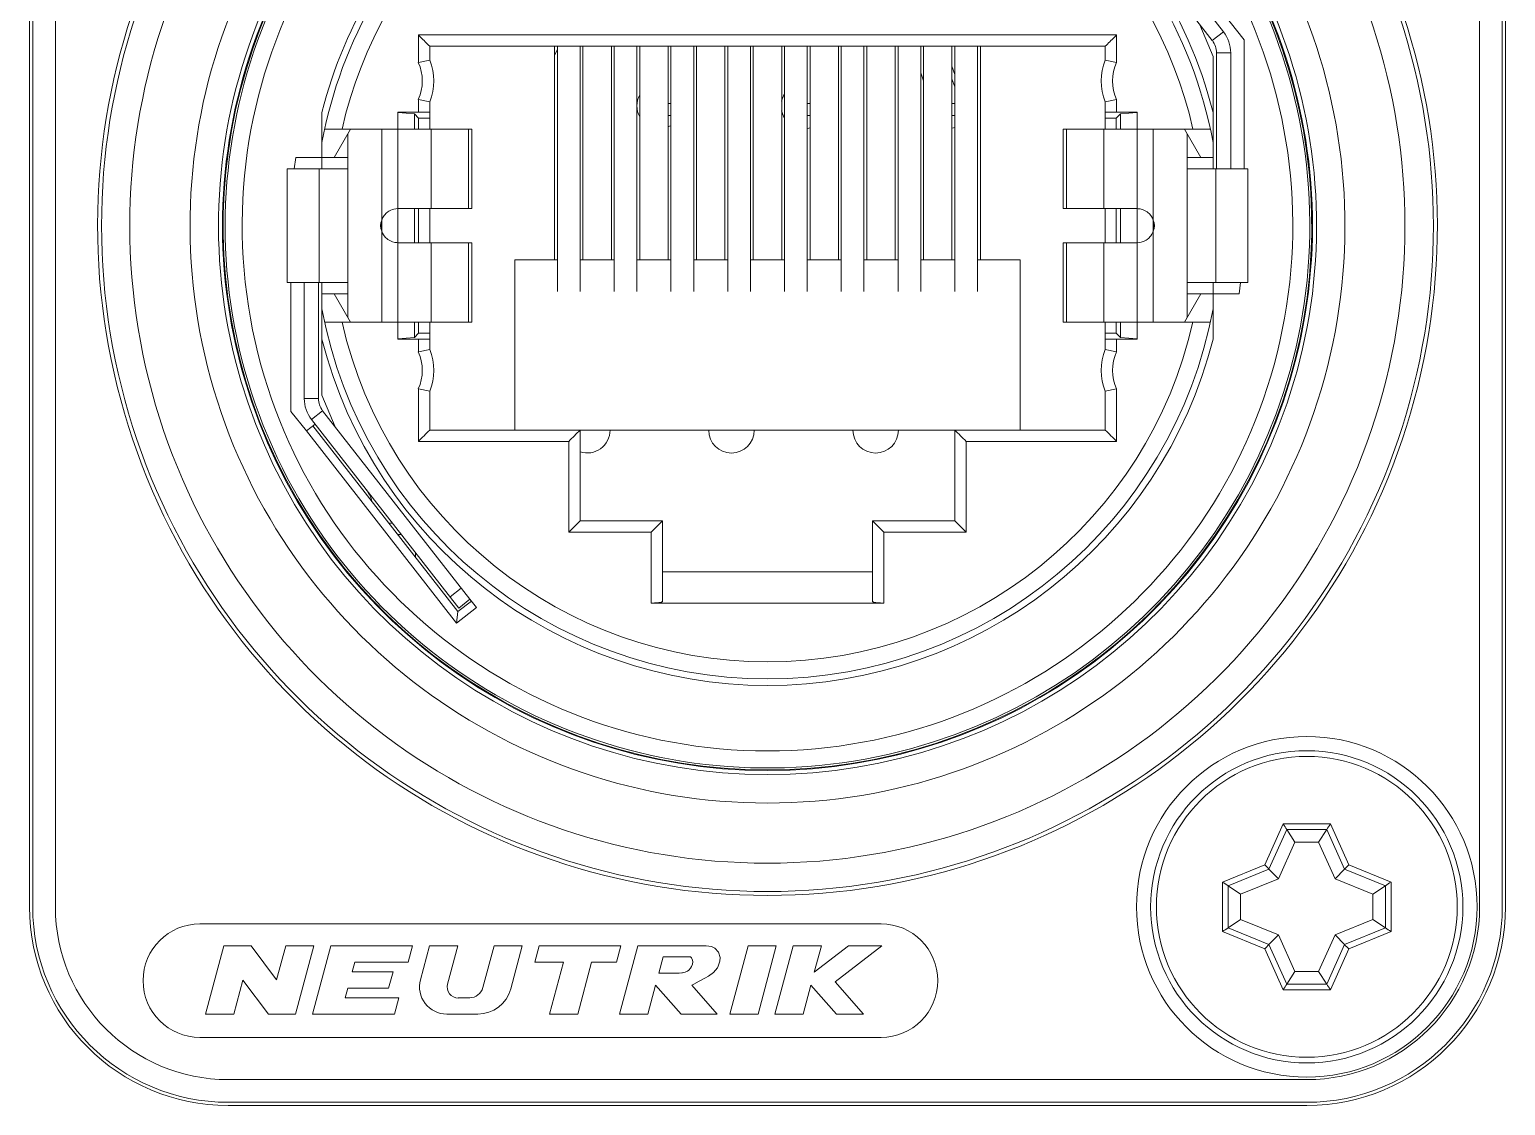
# Model space of a CAD drawing. Header units: millimetres. Extents: x -71336 to -35435, y -26189 to 22712.
# Drawn here: x -57807.62 to -57781.62, y -2221.77 to -2202.82 of the extents above; entities that cross this region are included whole.
import ezdxf

# ---------------------------------------------------------------- set-up
doc = ezdxf.new("R2010")
doc.units = ezdxf.units.MM
doc.layers.add('SC - Equipment', color=7, linetype='Continuous', lineweight=13)

# ---------------------------------------------------------------- blocks, each defined once
blk = doc.blocks.new('RJ45')
at = {"layer": 'SC - Equipment'}
for p, q in [((-13, 27.5), (-13, 3.5)), ((-12.944, 27.5), (-12.944, 3.5)), ((-12.544, 27.5), (-12.544, 3.5)), ((12.544, 27.5), (12.544, 3.5)), ((12.944, 3.5), (12.944, 27.5)), ((13, 3.5), (13, 27.5)), ((5.565, 22.386), (8.395, 18.772)), ((8.033, 18.914), (5.438, 22.236)), ((5.241, 22.082), (7.836, 18.76)), ((7.85, 18.483), (7.616, 19.039)), ((-6.15, 18.377), (-6.15, 18.86)), ((-6.15, 18.86), (6.15, 18.86)), ((-6.15, 18.86), (-6.13, 18.84)), ((-6.13, 18.84), (-6.11, 18.82)), ((-6.11, 18.82), (-6.09, 18.8)), ((-6.09, 18.8), (-6.07, 18.78)), ((-6.07, 18.78), (-6.05, 18.76)), ((-6.05, 18.76), (-6.03, 18.74)), ((-6.03, 18.74), (-6.01, 18.72)), ((6.03, 18.74), (6.01, 18.72)), ((6.05, 18.76), (6.03, 18.74)), ((6.07, 18.78), (6.05, 18.76)), ((6.09, 18.8), (6.07, 18.78)), ((6.11, 18.82), (6.09, 18.8)), ((6.13, 18.84), (6.11, 18.82)), ((6.15, 18.86), (6.13, 18.84)), ((6.15, 18.86), (6.15, 18.377)), ((8.033, 18.914), (7.836, 18.76)), ((8.395, 18.772), (8.395, 16.5)), ((-6.01, 18.72), (-5.99, 18.7)), ((-5.99, 18.7), (-5.97, 18.68)), ((-5.97, 18.68), (-5.95, 18.66)), ((-5.95, 18.417), (-5.95, 18.66)), ((-5.95, 18.66), (5.95, 18.66)), ((-3.75, 18.66), (-3.75, 14.9)), ((-3.7, 18.604), (-3.75, 18.504)), ((-3.7, 14.338), (-3.7, 18.66)), ((-3.3, 14.338), (-3.3, 18.66)), ((-3.25, 18.66), (-3.25, 14.9)), ((-2.75, 18.66), (-2.75, 14.9)), ((-2.7, 14.338), (-2.7, 18.66)), ((-2.3, 14.338), (-2.3, 18.66)), ((-2.25, 18.66), (-2.25, 14.9)), ((-1.75, 18.66), (-1.75, 14.9)), ((-1.7, 14.338), (-1.7, 18.66)), ((-1.3, 14.338), (-1.3, 18.66)), ((-1.25, 18.66), (-1.25, 14.9)), ((-0.75, 18.66), (-0.75, 14.9)), ((-0.7, 14.338), (-0.7, 18.66)), ((-0.3, 14.338), (-0.3, 18.66)), ((-0.25, 18.66), (-0.25, 14.9)), ((0.25, 18.66), (0.25, 14.9)), ((0.3, 14.338), (0.3, 18.66)), ((0.7, 14.338), (0.7, 18.66)), ((0.75, 18.66), (0.75, 14.9)), ((1.25, 18.66), (1.25, 14.9)), ((1.3, 14.338), (1.3, 18.66)), ((1.7, 14.338), (1.7, 18.66)), ((1.75, 18.66), (1.75, 14.9)), ((2.25, 18.66), (2.25, 14.9)), ((2.3, 14.338), (2.3, 18.66)), ((2.7, 14.338), (2.7, 18.66)), ((2.75, 18.66), (2.75, 14.9)), ((3.25, 18.66), (3.25, 14.9)), ((3.3, 14.338), (3.3, 18.66)), ((3.7, 14.338), (3.7, 18.66)), ((3.75, 18.66), (3.75, 14.9)), ((5.97, 18.68), (5.95, 18.66)), ((5.95, 18.66), (5.95, 18.417)), ((5.99, 18.7), (5.97, 18.68)), ((6.01, 18.72), (5.99, 18.7)), ((7.85, 16.5), (7.85, 18.483)), ((8.16, 18.545), (7.91, 18.545)), ((7.91, 18.545), (7.91, 16.5)), ((7.91, 18.545), (7.91, 18.545)), ((8.16, 16.5), (8.16, 18.545)), ((8.16, 18.545), (8.16, 18.545)), ((-6.15, 18.377), (-5.95, 18.417)), ((3.25, 18.308), (3.3, 18.165)), ((5.95, 18.417), (6.15, 18.377)), ((5.95, 18.417), (5.95, 18.417)), ((6.15, 18.377), (6.15, 18.377)), ((2.75, 18.049), (2.7, 18.193)), ((3.25, 18.089), (3.3, 17.946)), ((-6.15, 17.5), (-6.15, 17.723)), ((-6.15, 17.723), (-6.15, 17.723)), ((-6.15, 17.723), (-5.95, 17.682)), ((-5.95, 17.2), (-5.95, 17.682)), ((-5.95, 17.682), (-5.95, 17.682)), ((-2.251, 17.802), (-2.251, 17.802)), ((0.299, 17.819), (0.299, 17.819)), ((5.95, 17.682), (6.15, 17.723)), ((5.95, 17.2), (5.95, 17.682)), ((6.15, 17.723), (6.15, 17.5)), ((-7.85, 16.5), (-7.85, 17.497)), ((-6.15, 17.5), (-6.51, 17.5)), ((-6.51, 17.5), (-6.51, 17.2)), ((-6.22, 17.47), (-6.51, 17.494)), ((-6.145, 17.395), (-6.22, 17.47)), ((-6.22, 17.47), (-6.22, 17.2)), ((-6.13, 17.5), (-6.15, 17.5)), ((-6.111, 17.5), (-6.13, 17.5)), ((-6.091, 17.5), (-6.111, 17.5)), ((-6.074, 17.5), (-6.091, 17.5)), ((-6.053, 17.499), (-6.074, 17.5)), ((-6.039, 17.499), (-6.053, 17.499)), ((-6.019, 17.499), (-6.039, 17.499)), ((-6.009, 17.499), (-6.019, 17.499)), ((-5.995, 17.499), (-6.009, 17.499)), ((-5.984, 17.498), (-5.995, 17.499)), ((-5.974, 17.498), (-5.984, 17.498)), ((-5.965, 17.498), (-5.974, 17.498)), ((-5.959, 17.497), (-5.965, 17.498)), ((-5.954, 17.497), (-5.959, 17.497)), ((-5.951, 17.497), (-5.954, 17.497)), ((-5.95, 17.497), (-5.951, 17.497)), ((-5.95, 17.496), (-5.95, 17.497)), ((-1.75, 17.655), (-1.7, 17.655)), ((-1.7, 17.44), (-1.75, 17.44)), ((0.249, 17.526), (0.249, 17.526)), ((0.7, 17.655), (0.75, 17.655)), ((0.75, 17.44), (0.7, 17.44)), ((3.25, 17.655), (3.3, 17.655)), ((3.3, 17.44), (3.25, 17.44)), ((5.95, 17.496), (5.95, 17.497)), ((5.95, 17.497), (5.951, 17.497)), ((5.951, 17.497), (5.954, 17.497)), ((5.954, 17.497), (5.959, 17.497)), ((5.959, 17.497), (5.965, 17.498)), ((5.965, 17.498), (5.974, 17.498)), ((5.974, 17.498), (5.984, 17.498)), ((5.984, 17.498), (5.995, 17.499)), ((5.995, 17.499), (6.008, 17.499)), ((6.008, 17.499), (6.029, 17.499)), ((6.029, 17.499), (6.039, 17.499)), ((6.039, 17.499), (6.059, 17.5)), ((6.059, 17.5), (6.073, 17.5)), ((6.073, 17.5), (6.093, 17.5)), ((6.093, 17.5), (6.111, 17.5)), ((6.111, 17.5), (6.131, 17.5)), ((6.131, 17.5), (6.15, 17.5)), ((6.22, 17.47), (6.145, 17.395)), ((6.15, 17.5), (6.51, 17.5)), ((6.51, 17.494), (6.22, 17.47)), ((6.22, 17.2), (6.22, 17.47)), ((6.51, 17.5), (6.51, 17.2)), ((7.85, 17.497), (7.85, 17.497)), ((-7.802, 17.2), (-5.21, 17.2)), ((-7.345, 17.2), (-7.634, 16.7)), ((-6.795, 17.2), (-6.795, 13.8)), ((-6.51, 17.2), (-6.51, 15.8)), ((-6.145, 17.2), (-6.145, 17.395)), ((-5.95, 17.395), (-6.145, 17.395)), ((-5.924, 17.2), (-5.924, 15.8)), ((-5.266, 17.2), (-5.266, 15.8)), ((-5.21, 17.2), (-5.21, 15.8)), ((-1.75, 17.239), (-1.75, 17.239)), ((0.7, 17.215), (0.7, 17.215)), ((3.25, 17.216), (3.25, 17.216)), ((7.802, 17.2), (5.21, 17.2)), ((5.21, 17.2), (5.21, 15.8)), ((5.266, 15.8), (5.266, 17.2)), ((5.924, 15.8), (5.924, 17.2)), ((6.145, 17.395), (5.95, 17.395)), ((6.145, 17.2), (6.145, 17.395)), ((6.51, 15.8), (6.51, 17.2)), ((6.795, 13.8), (6.795, 17.2)), ((7.634, 16.7), (7.345, 17.2)), ((7.494, 17.2), (7.494, 17.2)), ((-7.395, 17.113), (-7.395, 13.887)), ((7.395, 17.113), (7.395, 13.887)), ((7.85, 16.963), (7.849, 16.963)), ((-8.335, 16.5), (-8.309, 16.7)), ((-8.309, 16.7), (-7.395, 16.7)), ((7.395, 16.7), (7.85, 16.7)), ((-8.46, 14.5), (-8.46, 16.5)), ((-8.46, 16.5), (-7.403, 16.5)), ((-7.898, 16.5), (-7.898, 14.5)), ((7.403, 16.5), (8.46, 16.5)), ((7.898, 14.5), (7.898, 16.5)), ((8.46, 16.5), (8.46, 14.5)), ((-6.789, 15.613), (-6.795, 15.596)), ((-6.773, 15.647), (-6.789, 15.613)), ((-6.752, 15.678), (-6.773, 15.647)), ((-6.741, 15.693), (-6.752, 15.678)), ((-6.715, 15.72), (-6.741, 15.693)), ((-6.686, 15.744), (-6.715, 15.72)), ((-6.67, 15.754), (-6.686, 15.744)), ((-6.637, 15.772), (-6.67, 15.754)), ((-6.603, 15.785), (-6.637, 15.772)), ((-6.585, 15.791), (-6.603, 15.785)), ((-6.548, 15.797), (-6.585, 15.791)), ((-6.51, 15.8), (-6.548, 15.797)), ((-6.51, 15.2), (-6.51, 15.8)), ((-5.21, 15.8), (-6.51, 15.8)), ((-6.22, 15.8), (-6.22, 15.2)), ((-6.145, 15.8), (-6.145, 15.2)), ((-5.95, 15.2), (-5.95, 15.8)), ((5.21, 15.8), (6.51, 15.8)), ((5.95, 15.2), (5.95, 15.8)), ((6.145, 15.2), (6.145, 15.8)), ((6.22, 15.2), (6.22, 15.8)), ((6.529, 15.799), (6.51, 15.8)), ((6.51, 15.8), (6.51, 15.2)), ((6.566, 15.795), (6.529, 15.799)), ((6.603, 15.785), (6.566, 15.795)), ((6.62, 15.779), (6.603, 15.785)), ((6.654, 15.763), (6.62, 15.779)), ((6.686, 15.744), (6.654, 15.763)), ((6.701, 15.732), (6.686, 15.744)), ((6.728, 15.707), (6.701, 15.732)), ((6.752, 15.678), (6.728, 15.707)), ((6.763, 15.663), (6.752, 15.678)), ((6.781, 15.63), (6.763, 15.663)), ((6.795, 15.596), (6.781, 15.63)), ((-6.795, 15.404), (-6.781, 15.37)), ((-6.781, 15.37), (-6.763, 15.337)), ((6.752, 15.322), (6.772, 15.353)), ((6.772, 15.353), (6.789, 15.387)), ((6.789, 15.387), (6.796, 15.404)), ((-6.763, 15.337), (-6.752, 15.322)), ((-6.752, 15.322), (-6.728, 15.293)), ((-6.728, 15.293), (-6.701, 15.268)), ((-6.701, 15.268), (-6.686, 15.256)), ((-6.686, 15.256), (-6.654, 15.236)), ((-6.654, 15.236), (-6.62, 15.221)), ((-6.62, 15.221), (-6.603, 15.214)), ((-6.603, 15.214), (-6.566, 15.205)), ((-6.566, 15.205), (-6.529, 15.201)), ((-6.529, 15.201), (-6.51, 15.2)), ((-6.51, 15.2), (-6.51, 13.8)), ((-5.21, 15.2), (-6.51, 15.2)), ((-5.924, 15.2), (-5.924, 13.8)), ((-5.266, 15.2), (-5.266, 13.8)), ((-5.21, 13.8), (-5.21, 15.2)), ((6.51, 15.2), (5.21, 15.2)), ((5.21, 15.2), (5.21, 13.8)), ((5.266, 13.8), (5.266, 15.2)), ((5.924, 13.8), (5.924, 15.2)), ((6.51, 15.2), (6.547, 15.202)), ((6.51, 13.8), (6.51, 15.2)), ((6.547, 15.202), (6.584, 15.209)), ((6.584, 15.209), (6.603, 15.214)), ((6.603, 15.214), (6.637, 15.228)), ((6.637, 15.228), (6.67, 15.246)), ((6.67, 15.246), (6.686, 15.256)), ((6.686, 15.256), (6.715, 15.28)), ((6.715, 15.28), (6.741, 15.307)), ((6.741, 15.307), (6.752, 15.322)), ((-3.7, 14.9), (-4.45, 14.9)), ((-4.45, 14.9), (-4.45, 11.9)), ((-2.7, 14.9), (-3.3, 14.9)), ((-1.7, 14.9), (-2.3, 14.9)), ((-0.7, 14.9), (-1.3, 14.9)), ((0.3, 14.9), (-0.3, 14.9)), ((1.3, 14.9), (0.7, 14.9)), ((2.3, 14.9), (1.7, 14.9)), ((3.3, 14.9), (2.7, 14.9)), ((4.45, 14.9), (3.7, 14.9)), ((4.45, 11.9), (4.45, 14.9)), ((-8.46, 14.5), (-7.403, 14.5)), ((-8.395, 14.5), (-8.395, 12.228)), ((-8.16, 14.5), (-8.16, 12.455)), ((-7.91, 14.5), (-7.91, 12.455)), ((-7.85, 12.517), (-7.85, 14.5)), ((8.46, 14.5), (7.403, 14.5)), ((7.85, 13.503), (7.85, 14.5)), ((8.309, 14.3), (8.335, 14.5)), ((-7.85, 14.3), (-7.395, 14.3)), ((-7.634, 14.3), (-7.345, 13.8)), ((7.345, 13.8), (7.634, 14.3)), ((7.395, 14.3), (8.309, 14.3)), ((-7.85, 14.037), (-7.85, 14.037)), ((-7.802, 13.8), (-5.21, 13.8)), ((-7.495, 13.8), (-7.495, 13.8)), ((-6.51, 13.8), (-6.51, 13.5)), ((-6.22, 13.8), (-6.22, 13.53)), ((-6.145, 13.605), (-6.145, 13.8)), ((-5.95, 13.317), (-5.95, 13.8)), ((5.21, 13.8), (7.802, 13.8)), ((5.95, 13.317), (5.95, 13.8)), ((6.145, 13.605), (6.145, 13.8)), ((6.22, 13.53), (6.22, 13.8)), ((6.51, 13.8), (6.51, 13.5)), ((-6.22, 13.53), (-6.51, 13.506)), ((-6.22, 13.53), (-6.145, 13.605)), ((-6.145, 13.605), (-5.95, 13.605)), ((5.95, 13.605), (6.145, 13.605)), ((6.145, 13.605), (6.22, 13.53)), ((6.22, 13.53), (6.51, 13.506)), ((-7.85, 13.503), (-7.85, 13.503)), ((-6.51, 13.5), (-6.15, 13.5)), ((-6.15, 13.277), (-6.15, 13.5)), ((-6.15, 13.5), (-6.111, 13.5)), ((-6.15, 13.277), (-5.95, 13.317)), ((-6.111, 13.5), (-6.094, 13.5)), ((-6.094, 13.5), (-6.074, 13.5)), ((-6.074, 13.5), (-6.059, 13.5)), ((-6.059, 13.5), (-6.039, 13.501)), ((-6.039, 13.501), (-6.029, 13.501)), ((-6.029, 13.501), (-6.009, 13.501)), ((-6.009, 13.501), (-5.995, 13.501)), ((-5.995, 13.501), (-5.984, 13.502)), ((-5.984, 13.502), (-5.974, 13.502)), ((-5.974, 13.502), (-5.965, 13.502)), ((-5.965, 13.502), (-5.959, 13.502)), ((-5.959, 13.502), (-5.954, 13.503)), ((-5.954, 13.503), (-5.951, 13.503)), ((-5.951, 13.503), (-5.95, 13.503)), ((-5.95, 13.503), (-5.95, 13.503)), ((5.951, 13.503), (5.95, 13.503)), ((5.95, 13.503), (5.95, 13.503)), ((5.95, 13.317), (5.95, 13.318)), ((6.15, 13.277), (5.95, 13.317)), ((5.954, 13.503), (5.951, 13.503)), ((5.959, 13.502), (5.954, 13.503)), ((5.965, 13.502), (5.959, 13.502)), ((5.974, 13.502), (5.965, 13.502)), ((5.984, 13.502), (5.974, 13.502)), ((5.995, 13.501), (5.984, 13.502)), ((6.008, 13.501), (5.995, 13.501)), ((6.019, 13.501), (6.008, 13.501)), ((6.039, 13.501), (6.019, 13.501)), ((6.053, 13.5), (6.039, 13.501)), ((6.073, 13.5), (6.053, 13.5)), ((6.091, 13.5), (6.073, 13.5)), ((6.111, 13.5), (6.091, 13.5)), ((6.15, 13.5), (6.111, 13.5)), ((6.15, 13.5), (6.15, 13.277)), ((6.51, 13.5), (6.15, 13.5)), ((6.15, 13.277), (6.15, 13.277)), ((-7.614, 11.957), (-7.85, 12.517)), ((-6.15, 11.7), (-6.15, 12.623)), ((-6.15, 12.623), (-6.15, 12.623)), ((-5.95, 12.582), (-6.15, 12.623)), ((-5.95, 11.9), (-5.95, 12.582)), ((-5.95, 12.582), (-5.95, 12.582)), ((6.15, 12.623), (5.95, 12.582)), ((5.95, 12.582), (5.95, 11.9)), ((6.15, 12.623), (6.15, 11.7)), ((-8.395, 12.228), (-8.122, 11.883)), ((-8.16, 12.455), (-7.91, 12.455)), ((-8.16, 12.455), (-8.16, 12.455)), ((-8.033, 12.085), (-7.836, 12.239)), ((-7.91, 12.455), (-7.91, 12.455)), ((-7.836, 12.239), (-5.241, 8.918)), ((-7.968, 12.003), (-8.122, 11.883)), ((-8.033, 12.085), (-5.438, 8.764)), ((-5.453, 8.702), (-8.008, 11.972)), ((-8.122, 11.883), (-5.478, 8.499)), ((-3.5, 11.7), (-6.15, 11.7)), ((5.95, 11.9), (-5.95, 11.9)), ((-3.5, 10.1), (-3.5, 11.7)), ((-3.3, 10.3), (-3.3, 11.9)), ((-1.035, 11.895), (-1.035, 11.895)), ((1.505, 11.895), (1.505, 11.895)), ((3.3, 11.9), (3.3, 10.3)), ((6.15, 11.7), (3.5, 11.7)), ((3.5, 11.7), (3.5, 10.1)), ((-3.3, 11.515), (-3.3, 11.515)), ((-6.607, 10.26), (-6.671, 10.26)), ((-3.46, 10.14), (-3.44, 10.16)), ((-3.44, 10.16), (-3.42, 10.18)), ((-3.42, 10.18), (-3.4, 10.2)), ((-3.4, 10.2), (-3.38, 10.22)), ((-3.38, 10.22), (-3.36, 10.24)), ((-3.36, 10.24), (-3.34, 10.26)), ((-3.34, 10.26), (-3.32, 10.28)), ((-3.32, 10.28), (-3.3, 10.3)), ((-1.85, 10.3), (-3.3, 10.3)), ((-1.85, 8.88), (-1.85, 10.3)), ((3.3, 10.3), (1.85, 10.3)), ((1.85, 10.3), (1.85, 8.88)), ((3.32, 10.28), (3.3, 10.3)), ((3.34, 10.26), (3.32, 10.28)), ((3.36, 10.24), (3.34, 10.26)), ((3.38, 10.22), (3.36, 10.24)), ((3.4, 10.2), (3.38, 10.22)), ((3.42, 10.18), (3.4, 10.2)), ((3.44, 10.16), (3.42, 10.18)), ((3.46, 10.14), (3.44, 10.16)), ((-6.451, 10.06), (-6.514, 10.06)), ((-3.5, 10.1), (-3.48, 10.12)), ((-2.05, 10.1), (-3.5, 10.1)), ((-3.48, 10.12), (-3.46, 10.14)), ((-2.05, 8.852), (-2.05, 10.1)), ((3.5, 10.1), (2.05, 10.1)), ((2.05, 10.1), (2.05, 8.852)), ((3.48, 10.12), (3.46, 10.14)), ((3.5, 10.1), (3.48, 10.12)), ((-6.2, 9.739), (-6.2, 9.658)), ((-1.85, 9.4), (1.85, 9.4)), ((-5.592, 8.961), (-5.395, 9.115)), ((-5.453, 8.702), (-5.216, 8.886)), ((-5.438, 8.764), (-5.241, 8.918)), ((-5.241, 8.918), (-5.128, 8.773)), ((2.05, 8.852), (-2.05, 8.852)), ((-2.05, 8.852), (-2.029, 8.852)), ((-2.029, 8.852), (-2.009, 8.852)), ((-2.009, 8.852), (-1.988, 8.853)), ((-1.988, 8.853), (-1.973, 8.854)), ((-1.973, 8.854), (-1.953, 8.855)), ((-1.953, 8.855), (-1.932, 8.857)), ((-1.932, 8.857), (-1.912, 8.86)), ((-1.912, 8.86), (-1.908, 8.86)), ((-1.908, 8.86), (-1.888, 8.863)), ((-1.888, 8.863), (-1.884, 8.864)), ((-1.884, 8.864), (-1.865, 8.869)), ((-1.865, 8.869), (-1.859, 8.872)), ((-1.859, 8.872), (-1.854, 8.874)), ((-1.854, 8.874), (-1.85, 8.88)), ((1.85, 8.88), (1.854, 8.874)), ((1.854, 8.874), (1.859, 8.872)), ((1.859, 8.872), (1.865, 8.869)), ((1.865, 8.869), (1.883, 8.864)), ((1.883, 8.864), (1.904, 8.861)), ((1.904, 8.861), (1.908, 8.86)), ((1.908, 8.86), (1.929, 8.858)), ((1.929, 8.858), (1.949, 8.856)), ((1.949, 8.856), (1.969, 8.854)), ((1.969, 8.854), (1.973, 8.854)), ((1.973, 8.854), (1.993, 8.853)), ((1.993, 8.853), (2.014, 8.852)), ((2.014, 8.852), (2.035, 8.852)), ((2.035, 8.852), (2.05, 8.852)), ((-5.128, 8.773), (-5.478, 8.499)), ((-5.478, 8.499), (-5.453, 8.702)), ((8.76, 4.241), (9.085, 4.96)), ((9.085, 4.96), (9.915, 4.96)), ((9.915, 4.96), (10.24, 4.241)), ((8.834, 4.165), (9.148, 4.861)), ((9.148, 4.861), (9.852, 4.861)), ((9.291, 4.64), (9.148, 4.861)), ((9.852, 4.861), (9.709, 4.64)), ((9.852, 4.861), (10.166, 4.165)), ((8.999, 3.994), (9.291, 4.64)), ((9.709, 4.64), (9.291, 4.64)), ((10.002, 3.994), (9.709, 4.64)), ((8.015, 3.937), (8.76, 4.241)), ((8.114, 3.871), (8.834, 4.165)), ((8.834, 4.165), (8.999, 3.994)), ((10.166, 4.165), (10.002, 3.994)), ((10.166, 4.165), (10.886, 3.871)), ((10.24, 4.241), (10.985, 3.937)), ((8.015, 3.063), (8.015, 3.937)), ((8.999, 3.994), (8.334, 3.722)), ((10.665, 3.722), (10.002, 3.994)), ((10.985, 3.937), (10.985, 3.063)), ((8.114, 3.129), (8.114, 3.871)), ((8.114, 3.871), (8.334, 3.722)), ((8.334, 3.722), (8.334, 3.277)), ((10.886, 3.871), (10.665, 3.722)), ((10.665, 3.277), (10.665, 3.722)), ((10.886, 3.871), (10.886, 3.129)), ((-13, 3.5), (-13, 3.5)), ((-12.944, 3.5), (-12.944, 3.5)), ((-12.544, 3.5), (-12.544, 3.5)), ((12.15, 3.5), (12.15, 3.5)), ((12.25, 3.5), (12.25, 3.5)), ((12.5, 3.5), (12.5, 3.5)), ((2, 3.2), (-10, 3.2)), ((-10, 3.2), (-10, 3.2)), ((8.114, 3.129), (8.334, 3.277)), ((8.834, 2.835), (8.114, 3.129)), ((8.334, 3.277), (8.999, 3.006)), ((10.002, 3.006), (10.665, 3.277)), ((10.886, 3.129), (10.166, 2.835)), ((10.886, 3.129), (10.665, 3.277)), ((8.76, 2.759), (8.015, 3.063)), ((8.834, 2.835), (8.999, 3.006)), ((8.999, 3.006), (9.291, 2.359)), ((10.002, 3.006), (9.709, 2.359)), ((10.166, 2.835), (10.002, 3.006)), ((10.985, 3.063), (10.24, 2.759)), ((-9.578, 2.811), (-9.9, 1.61)), ((-9.098, 2.811), (-9.578, 2.811)), ((-8.647, 2.214), (-9.098, 2.811)), ((-8.487, 2.811), (-8.647, 2.214)), ((-7.99, 2.811), (-8.487, 2.811)), ((-8.312, 1.61), (-7.99, 2.811)), ((-7.692, 2.811), (-8.014, 1.61)), ((-6.251, 2.811), (-7.692, 2.811)), ((-6.328, 2.523), (-6.251, 2.811)), ((-5.953, 2.811), (-6.113, 2.214)), ((-5.456, 2.811), (-5.953, 2.811)), ((-5.636, 2.14), (-5.456, 2.811)), ((-4.817, 2.811), (-5.014, 2.076)), ((-4.32, 2.811), (-4.817, 2.811)), ((-4.523, 2.055), (-4.32, 2.811)), ((-4.022, 2.811), (-4.099, 2.523)), ((-2.581, 2.811), (-4.022, 2.811)), ((-2.658, 2.523), (-2.581, 2.811)), ((-2.283, 2.811), (-2.604, 1.61)), ((-1.082, 2.811), (-2.283, 2.811)), ((-1.914, 2.331), (-1.837, 2.619)), ((-1.837, 2.619), (-1.357, 2.619)), ((-1.357, 2.619), (-1.355, 2.618)), ((-1.355, 2.618), (-1.336, 2.602)), ((-1.336, 2.602), (-1.318, 2.559)), ((-0.986, 2.801), (-1.082, 2.811)), ((-0.93, 2.773), (-0.986, 2.801)), ((-0.863, 2.702), (-0.93, 2.773)), ((-0.836, 2.608), (-0.863, 2.702)), ((-0.839, 2.542), (-0.836, 2.608)), ((-0.343, 2.811), (-0.664, 1.61)), ((0.154, 2.811), (-0.343, 2.811)), ((-0.167, 1.61), (0.154, 2.811)), ((0.453, 2.811), (0.131, 1.61)), ((0.95, 2.811), (0.453, 2.811)), ((1.425, 2.811), (0.825, 2.347)), ((0.825, 2.347), (0.95, 2.811)), ((1.193, 2.177), (2.014, 2.811)), ((2.014, 2.811), (1.425, 2.811)), ((9.085, 2.04), (8.76, 2.759)), ((9.148, 2.139), (8.834, 2.835)), ((10.166, 2.835), (9.852, 2.139)), ((10.24, 2.759), (9.915, 2.04)), ((-7.317, 2.355), (-7.272, 2.523)), ((-6.596, 2.355), (-7.317, 2.355)), ((-7.272, 2.523), (-6.328, 2.523)), ((-6.674, 2.067), (-6.596, 2.355)), ((-4.099, 2.523), (-3.595, 2.523)), ((-3.595, 2.523), (-3.84, 1.61)), ((-3.343, 1.61), (-3.098, 2.523)), ((-3.098, 2.523), (-2.658, 2.523)), ((-1.451, 2.349), (-1.496, 2.339)), ((-1.409, 2.365), (-1.451, 2.349)), ((-1.383, 2.384), (-1.409, 2.365)), ((-1.355, 2.418), (-1.383, 2.384)), ((-1.339, 2.446), (-1.355, 2.418)), ((-1.322, 2.488), (-1.339, 2.446)), ((-1.315, 2.532), (-1.322, 2.488)), ((-1.318, 2.559), (-1.315, 2.532)), ((-1.04, 2.278), (-0.952, 2.343)), ((-0.952, 2.343), (-0.883, 2.425)), ((-0.883, 2.425), (-0.874, 2.439)), ((-0.874, 2.439), (-0.839, 2.542)), ((9.148, 2.139), (9.291, 2.359)), ((9.291, 2.359), (9.709, 2.359)), ((9.709, 2.359), (9.852, 2.139)), ((-9.403, 1.61), (-9.243, 2.207)), ((-9.243, 2.207), (-8.792, 1.61)), ((-6.113, 2.214), (-6.113, 2.214)), ((-5.636, 2.14), (-5.636, 2.14)), ((-2.108, 1.61), (-1.971, 2.12)), ((-1.971, 2.12), (-1.523, 1.61)), ((-1.554, 2.331), (-1.914, 2.331)), ((-1.511, 2.337), (-1.554, 2.331)), ((-1.496, 2.339), (-1.511, 2.337)), ((-1.332, 2.12), (-1.298, 2.14)), ((-0.885, 1.61), (-1.332, 2.12)), ((-1.298, 2.14), (-1.203, 2.19)), ((-1.203, 2.19), (-1.103, 2.241)), ((-1.103, 2.241), (-1.04, 2.278)), ((0.628, 1.61), (0.764, 2.12)), ((0.764, 2.12), (1.213, 1.61)), ((1.692, 1.61), (1.193, 2.177)), ((9.852, 2.139), (9.148, 2.139)), ((-7.44, 1.899), (-7.394, 2.067)), ((-6.496, 1.899), (-7.44, 1.899)), ((-7.394, 2.067), (-6.674, 2.067)), ((-6.573, 1.61), (-6.496, 1.899)), ((-5.246, 1.898), (-5.451, 1.898)), ((-5.246, 1.898), (-5.246, 1.898)), ((9.915, 2.04), (9.085, 2.04)), ((-9.9, 1.61), (-9.403, 1.61)), ((-8.792, 1.61), (-8.312, 1.61)), ((-8.014, 1.61), (-6.573, 1.61)), ((-5.649, 1.61), (-5.102, 1.61)), ((-5.102, 1.61), (-5.102, 1.61)), ((-3.84, 1.61), (-3.343, 1.61)), ((-2.604, 1.61), (-2.108, 1.61)), ((-1.523, 1.61), (-0.885, 1.61)), ((-0.664, 1.61), (-0.167, 1.61)), ((0.131, 1.61), (0.628, 1.61)), ((1.213, 1.61), (1.692, 1.61)), ((-10, 1.2), (2, 1.2)), ((2, 1.2), (2, 1.2)), ((-9.5, 0.456), (9.5, 0.456)), ((9.5, 0.456), (9.5, 0.456)), ((-9.5, 0.056), (9.5, 0.056)), ((-9.5, 0), (9.5, 0)), ((9.5, 0.056), (9.5, 0.056)), ((9.5, 0), (9.5, 0))]:
    blk.add_line(p, q, dxfattribs=at)
for radius in [3, 2.75, 2.65]:
    blk.add_circle((9.5, 3.5), radius, dxfattribs=at)
for centre, radius, start, end in [((0, 15.5), 11.8, 122.5363, 57.4637), ((0, 15.5), 11.73, 122.7312, 57.2704), ((-0.002, 15.5), 11.231, 122.7241, 57.2625), ((0, 15.5), 9.553, 127.7858, 72.9567), ((0, 15.5), 9.253, 107.6136, 72.3864), ((0, 15.5), 10.172, 123.0155, 56.9845), ((0.001, 15.5), 9.671, 123.0182, 56.9858), ((0, 15.5), 9.6, 122.8354, 57.1646), ((0, 15.5), 9.588, 127.7912, 52.2071), ((0, 15.5), 7.685, 100.2276, 167.2194), ((0, 15.5), 7.685, 12.7815, 79.7732), ((0, 15.5), 8.1, 14.2718, 52.2957), ((-0.001, 15.5), 8.099, 131.1449, 165.7281), ((0, 15.5), 7.985, 130.1927, 169.4382), ((0, 15.5), 7.985, 10.5632, 52.5105), ((7.56, 18.545), 0.351, 0.063, 37.9854), ((7.56, 18.545), 0.6, 0.0058, 37.9932), ((-6.881, 18.05), 0.8, 335.8725, 24.1275), ((-6.88, 18.05), 1, 338.4333, 21.5692), ((6.88, 18.05), 1, 158.4308, 201.5667), ((6.879, 18.05), 0.799, 155.8287, 204.1713), ((-1.902, 17.61), 0.398, 151.1671, 208.8079), ((0.636, 17.612), 0.396, 148.3808, 168.0164), ((0.638, 17.609), 0.398, 192.1065, 211.6354), ((-1.907, 17.627), 0.418, 292.1414, 299.8653), ((0.646, 17.586), 0.375, 278.3437, 286.2026), ((3.176, 17.623), 0.414, 280.2716, 287.4208), ((-6.574, 15.5), 0.241, 156.6288, 203.3712), ((-6.423, 15.5), 0.384, 165.562, 194.438), ((6.576, 15.499), 0.24, 336.6824, 23.8442), ((6.429, 15.5), 0.379, 345.3569, 14.6431), ((0, 15.5), 7.985, 190.5624, 349.4409), ((0, 15.5), 7.685, 192.7805, 347.2195), ((0, 15.5), 8.1, 194.2718, 345.7269), ((-6.881, 12.95), 0.8, 335.8709, 24.1291), ((-6.88, 12.95), 1, 338.4333, 21.5517), ((6.881, 12.95), 1.001, 158.4483, 201.5667), ((6.879, 12.95), 0.799, 155.8271, 204.1729), ((-7.561, 12.455), 0.599, 179.9701, 218.0289), ((-7.56, 12.455), 0.35, 179.9816, 217.9828), ((-96.682, 102.511), 128.229, 314.91156, 315.0379), ((-94.032, 102.511), 128.229, 314.91156, 315.0379), ((-3.175, 11.897), 0.402, 251.7944, 359.9974), ((-0.635, 11.895), 0.4, 180.0026, 359.9974), ((1.905, 11.895), 0.4, 180.0026, 359.9974), ((94.031, 102.511), 128.229, 224.9621, 225.08844), ((96.682, 102.511), 128.229, 224.9621, 225.08844), ((-7.478, 10.522), 0.524, 13.0727, 37.8037), ((88.761, -80.432), 128.229, 134.9621, 135.08844), ((-52.485, -44.235), 76.983, 44.89473, 45.10527), ((-15.085, -10.676), 28.786, 32.6651, 32.8985), ((19.373, -1.218), 11.296, 146.8481, 147.4435), ((-1090.478, -1056.903), 1527.859, 43.985827, 43.989798), ((2.523, 11.616), 10.674, 315.7279, 316.2964), ((55.89, 75.068), 85.742, 236.05758, 236.13682), ((34.922, -31.853), 43.057, 123.7763, 123.9343), ((-9.5, 3.5), 3.5, 180.0022, 270.0007), ((-9.5, 3.5), 3.444, 180.001, 269.999), ((-9.5, 3.5), 3.044, 180, 270), ((9.5, 3.5), 3.444, 270.001, 359.999), ((9.5, 3.5), 3.044, 270.0021, 359.9979), ((9.5, 3.5), 3.5, 270.0008, 359.9992), ((-10, 2.2), 1, 90.003, 269.997), ((2, 2.2), 1, 270.003, 89.997), ((15.486, -7.946), 13.305, 123.6475, 124.1581), ((2.132, -10.026), 15.802, 55.9294, 56.3599), ((-10.686, 21.56), 27.049, 315.9661, 316.1907), ((-2.378, -9.32), 17.467, 43.7477, 44.0955), ((-5.649, 2.09), 0.48, 164.9649, 270.0169), ((-5.445, 2.089), 0.197, 165.2266, 269.9403), ((27.216, -9.587), 21.539, 147.0157, 147.3272), ((123.432, 75.55), 135.239, 212.87615, 212.92582), ((-5.246, 2.138), 0.24, 269.9975, 344.9878), ((-5.102, 2.21), 0.6, 270.019, 344.9882)]:
    blk.add_arc(centre, radius, start, end, dxfattribs=at)

msp = doc.modelspace()

# ---------------------------------------------------------------- block references
msp.add_blockref('RJ45', (-57794.621, -2221.775))

doc.saveas('drawing.dxf')
